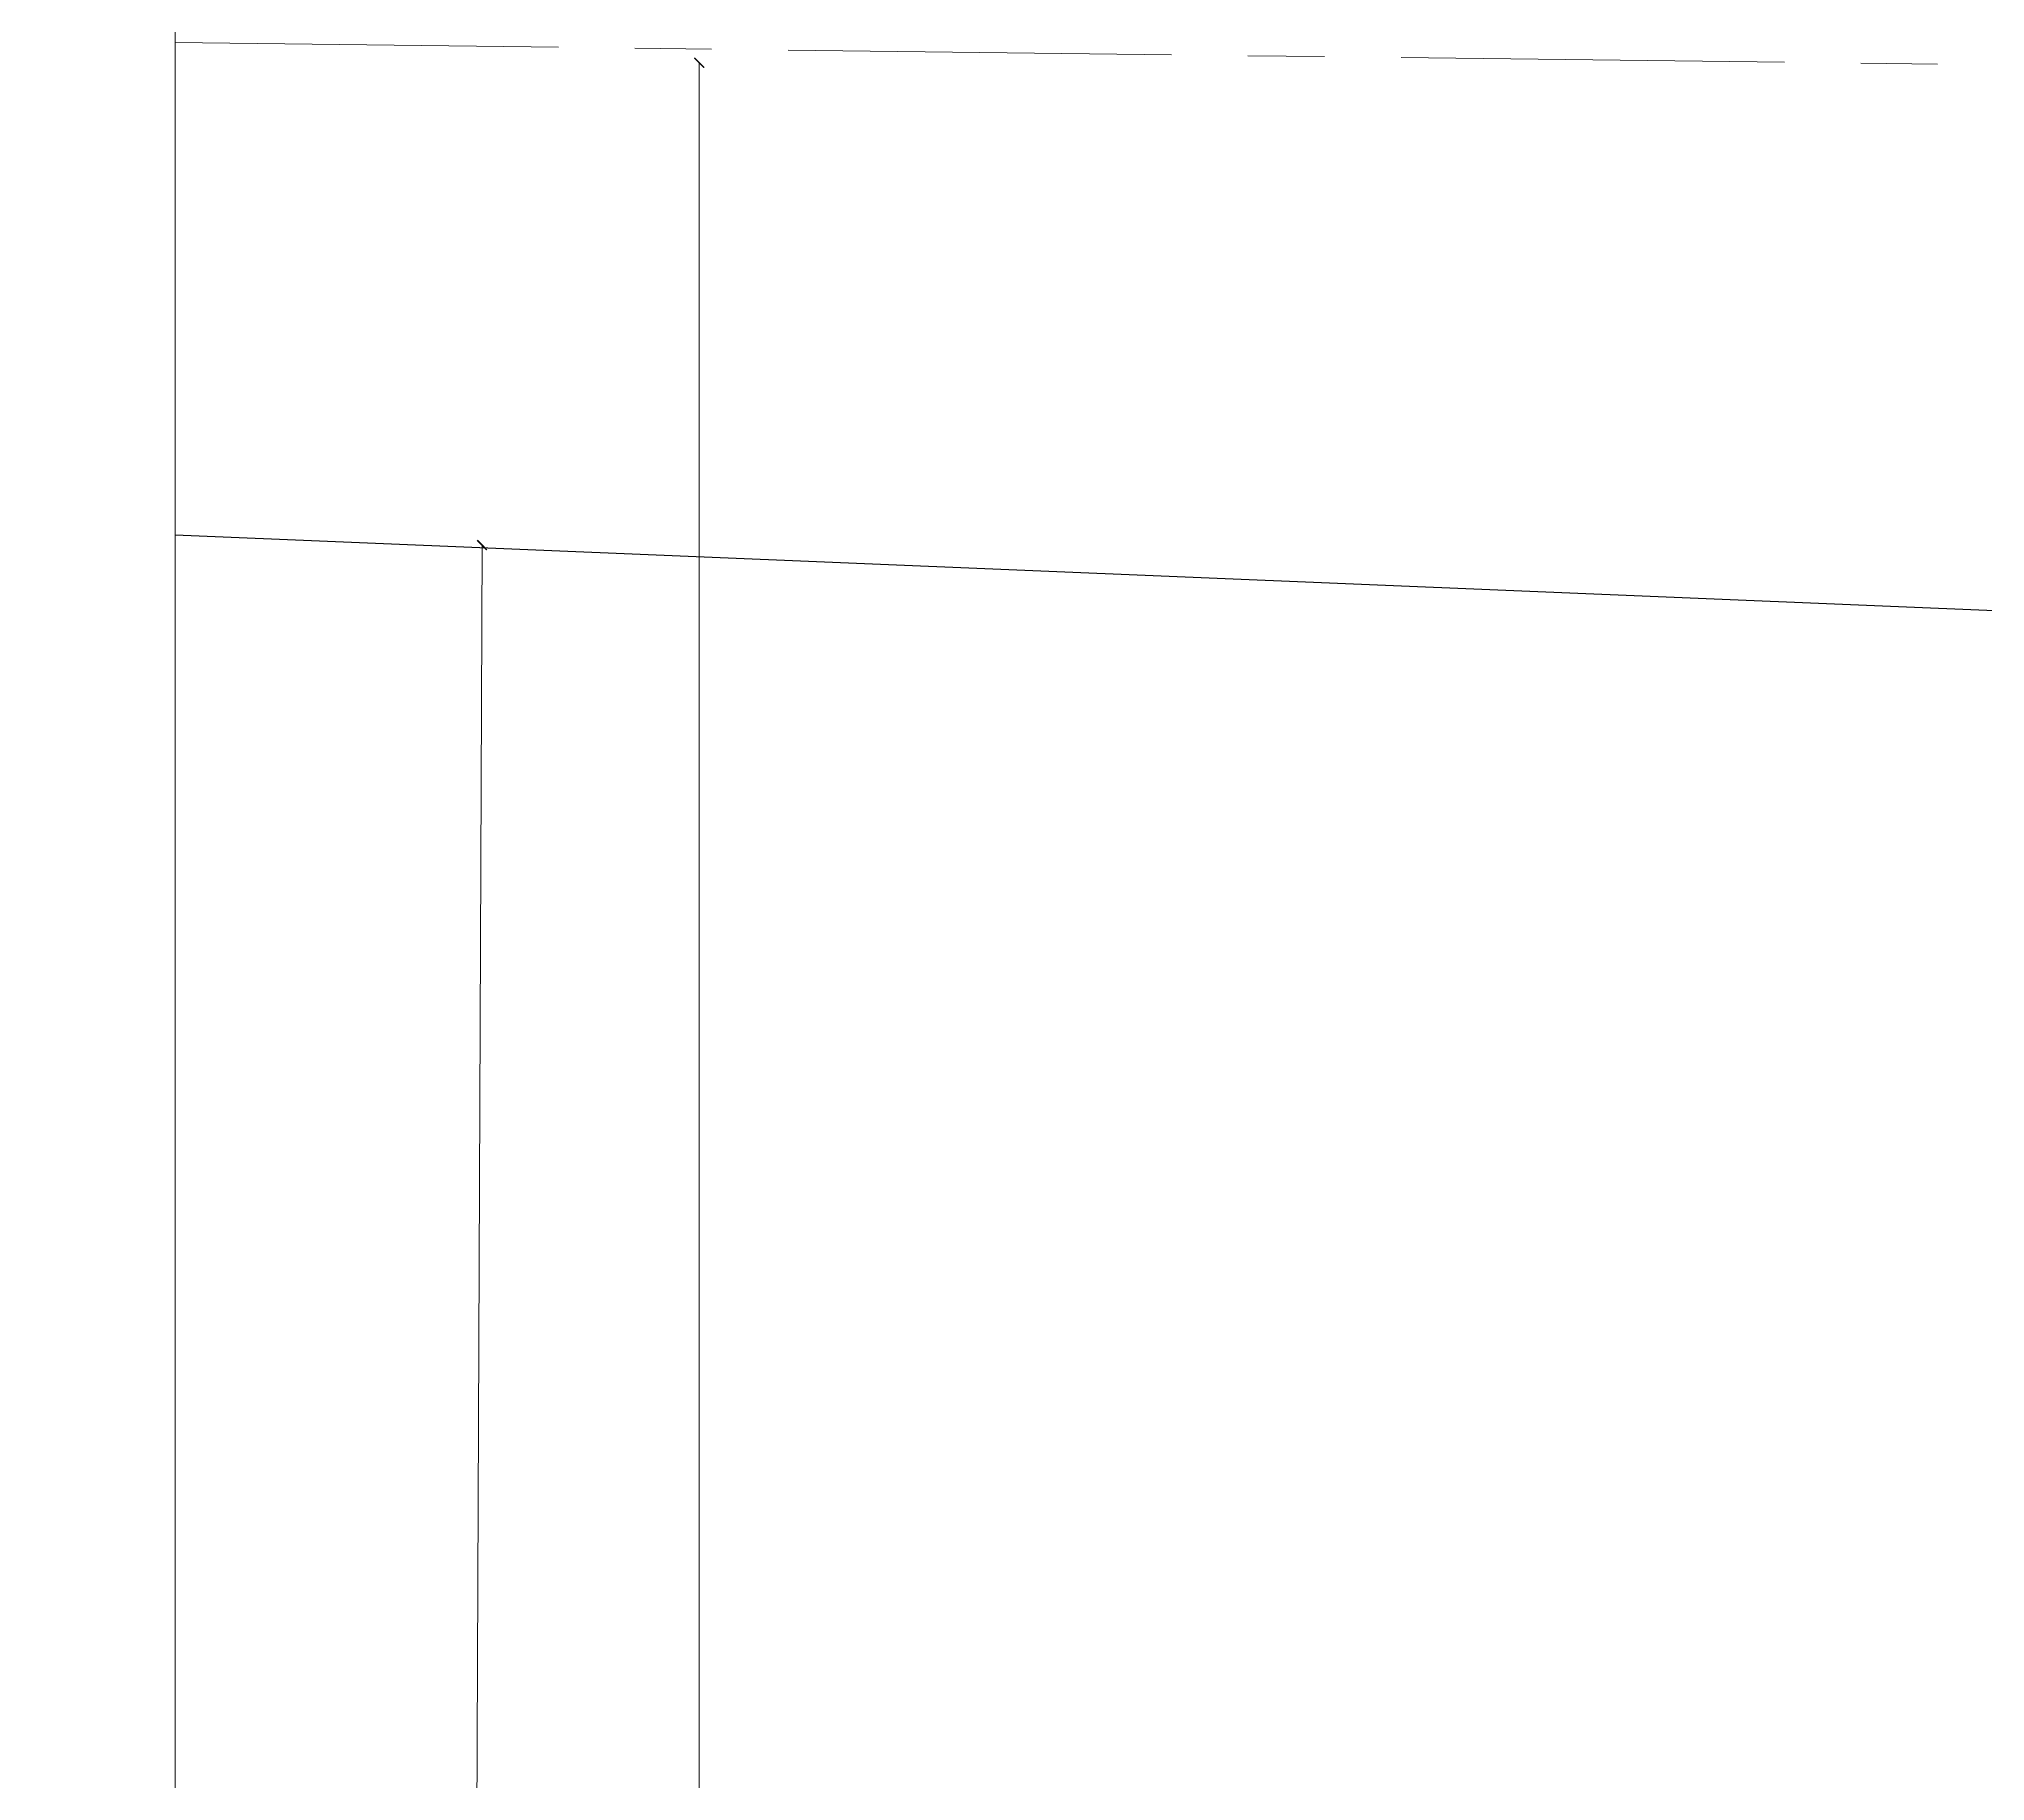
# Model space of a CAD drawing. Header units: inches. Extents: x 29905 to 48558, y -571 to 4919.
# Drawn here: x 41806 to 42599, y 705 to 1415 of the extents above; entities that cross this region are included whole.
import ezdxf

# ---------------------------------------------------------------- set-up
doc = ezdxf.new("R2010")
doc.units = ezdxf.units.IN
doc.header["$LTSCALE"] = 5
doc.header["$MEASUREMENT"] = 0
doc.linetypes.add('CENTER', pattern=[2, 1.25, -0.25, 0.25, -0.25])
doc.layers.add('A-WALL', color=7, linetype='Continuous', lineweight=9)
doc.layers.add('DIM', color=5, linetype='Continuous')
doc.styles.add('tt', font='stylu.ttf', dxfattribs={"height": 8})
doc.dimstyles.new('Copy(2) of STANDARD', dxfattribs={"dimtxt": 2, "dimasz": 4, "dimexe": 0, "dimexo": 0, "dimgap": 2, "dimtad": 1, "dimdec": 0, "dimzin": 0, "dimdsep": 46, "dimlunit": 3, "dimtxsty": 'tt', "dimblk": 'ARCHTICK', "dimcen": 0.0505, "dimse1": 1, "dimse2": 1, "dimclrd": 5, "dimclre": 5, "dimclrt": 7, "dimadec": 1, "dimazin": 0, "dimtm": 1e-09, "dimtfac": 1, "dimtdec": 0, "dimtofl": 0, "dimtmove": 1, "dimatfit": 3, "dimfxl": 1, "dimtolj": 2, "dimtzin": 0, "dimlwd": 13, "dimarcsym": 0})

# ---------------------------------------------------------------- blocks, each defined once
blk = doc.blocks.new('_ArchTick')
at = {"color": 0, "linetype": 'ByBlock', "const_width": 0.15}
blk.add_lwpolyline([(-0.5, -0.5), (0.5, 0.5)], dxfattribs=at)
blk = doc.blocks.new('*D1554')
at = {"layer": 'Defpoints', "color": 0, "ltscale": 5, "transparency": 16777216}
for p in [(42530.69, 1405.24), (42074.93, -562.61), (42506.45, -562.61)]:
    blk.add_point(p, dxfattribs=at)
at = {"layer": 'DIM', "color": 5, "lineweight": 13, "ltscale": 5, "transparency": 16777216}
blk.add_line((42074.93, 1405.24), (42074.93, -562.61), dxfattribs=at)
at = {"layer": 'DIM', "color": 5, "lineweight": 13, "ltscale": 5, "transparency": 16777216, "xscale": 4, "yscale": 4, "zscale": 4}
for p, rotation in [((42074.93, 1405.24), 90), ((42074.93, -562.61), 270)]:
    blk.add_blockref('_ArchTick', p, dxfattribs=dict(at, rotation=rotation))
at = {"layer": 'DIM', "color": 7, "ltscale": 5, "transparency": 16777216, "insert": (42068.75, 421.32), "char_height": 8, "attachment_point": 5, "rotation": 90, "style": 'tt'}
blk.add_mtext("\\A2;164'", dxfattribs=at)
blk = doc.blocks.new('*D1555')
at = {"layer": 'Defpoints', "color": 0, "ltscale": 5, "transparency": 16777216}
for p in [(41957.85, 1208.66, -33.31), (41951.23, -357.82, 1.52), (41979.76, -357.94)]:
    blk.add_point(p, dxfattribs=at)
at = {"layer": 'DIM', "color": 5, "lineweight": 13, "ltscale": 5, "transparency": 16777216}
blk.add_line((41986.38, 1208.54), (41979.76, -357.94), dxfattribs=at)
at = {"layer": 'DIM', "color": 5, "lineweight": 13, "ltscale": 5, "transparency": 16777216, "xscale": 4, "yscale": 4, "zscale": 4}
for p, rotation in [((41986.38, 1208.54), 89.75798331016011), ((41979.76, -357.94), 269.7579833101601)]:
    blk.add_blockref('_ArchTick', p, dxfattribs=dict(at, rotation=rotation))
at = {"layer": 'DIM', "color": 7, "ltscale": 5, "transparency": 16777216, "insert": (41976.89, 425.33), "char_height": 8, "attachment_point": 5, "rotation": 89.75798, "style": 'tt'}
blk.add_mtext('\\A2;130\'-6"', dxfattribs=at)

msp = doc.modelspace()

# ---------------------------------------------------------------- linework, layer by layer
msp.add_line((41861.25, 1212.66, -31.28), (43188.01, 1157.69, -59.12))
at = {"layer": 'A-WALL', "linetype": 'CENTER', "ltscale": 25}
msp.add_line((41861.25, 1413.49), (43200.13, 1397), dxfattribs=at)
at = {"layer": 'A-WALL', "linetype": 'Continuous', "ltscale": 5, "elevation": -31.28}
msp.add_lwpolyline([(41861.25, 1433.96), (41861.25, 458.09), (41805.66, 429.16), (41914.93, 428.91), (41861.25, 400.3), (41861.25, -554.66)], dxfattribs=at)

# ---------------------------------------------------------------- dimensions: what is measured, and where the dimension line sits
at = {"layer": 'DIM', "ltscale": 5}
dim = msp.add_linear_dim(base=(42074.93, -562.61), p1=(42530.69, 1405.24), p2=(42506.45, -562.61), angle=90, dimstyle='Copy(2) of STANDARD', dxfattribs=at)
dim.commit()
dim.dimension.update_dxf_attribs({"geometry": '*D1554', "text_midpoint": (42068.75, 421.32)})
dim = msp.add_aligned_dim(p1=(41957.85, 1208.66, -33.31), p2=(41951.23, -357.82, 1.52), distance=28.53, dimstyle='Copy(2) of STANDARD', dxfattribs=at)
dim.commit()
dim.dimension.update_dxf_attribs({"geometry": '*D1555', "text_midpoint": (41976.89, 425.33)})

doc.saveas('drawing.dxf')
